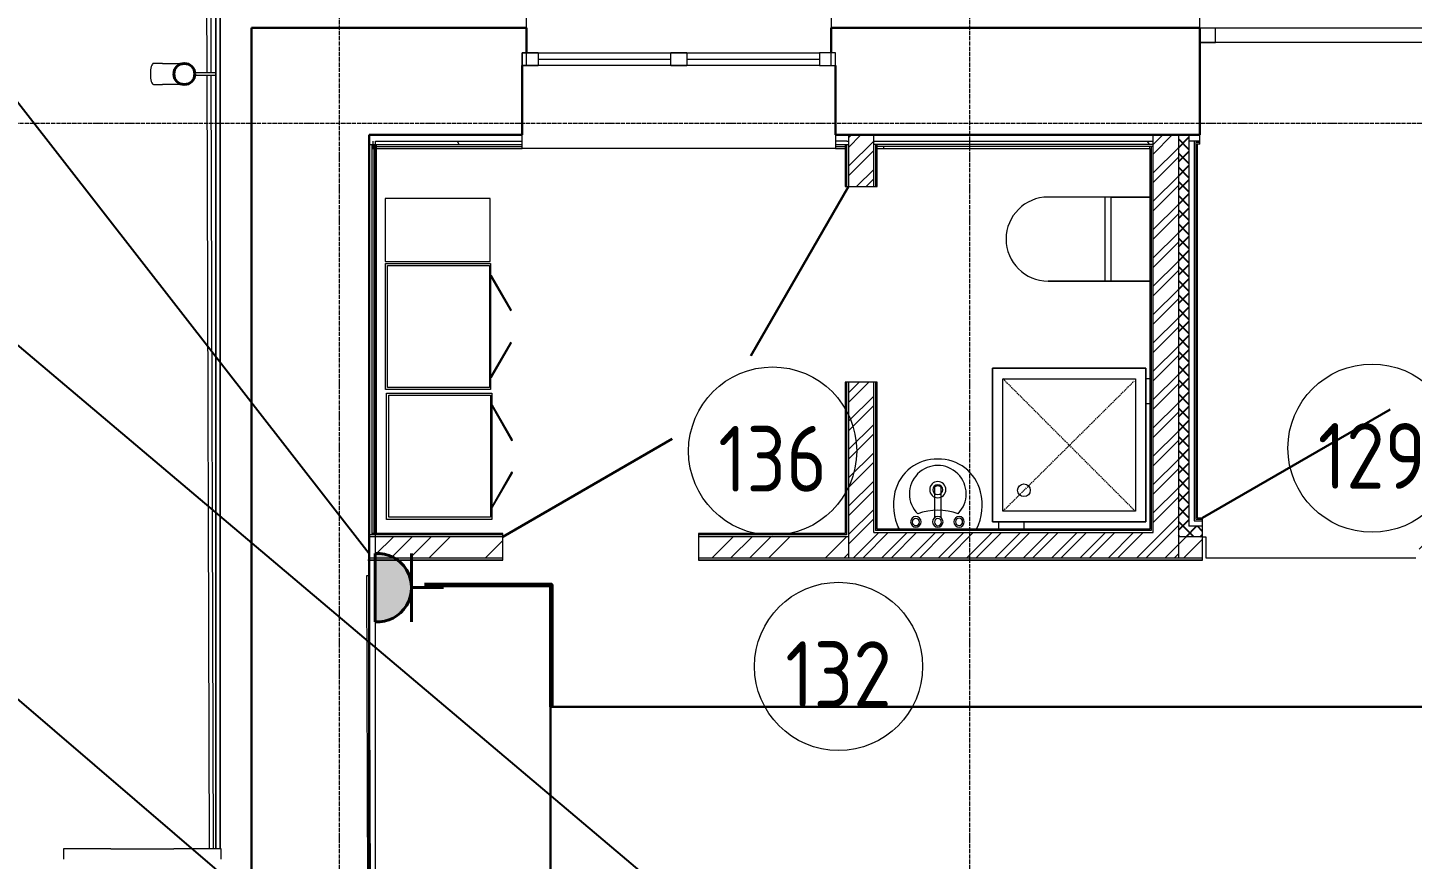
# Model space of a CAD drawing. Header units: millimetres. Extents: x -32 to 417638015, y -35 to 175284279.
# Drawn here: x 214061 to 220650, y 91313 to 95267 of the extents above; entities that cross this region are included whole.
import ezdxf
from ezdxf.enums import TextEntityAlignment as Align

# ---------------------------------------------------------------- set-up
doc = ezdxf.new("R2010")
doc.units = ezdxf.units.MM
doc.linetypes.add('ADSK_Линия сетки', pattern=[25, 20, -2.5, 0, -2.5])
doc.linetypes.add('HIDDEN', pattern=[9.525, 6.35, -3.175])
for name, color, linetype, lineweight in [('.', 7, 'Continuous', 40), ('_ Окна', 7, 'Continuous', 9), ('_ЭМ_гофра', 5, 'Continuous', 60), ('_ЭМ_ТХ_пищеблок', 7, 'Continuous', 30), ('Аннотация', 7, 'Continuous', 18), ('Атрибут', 7, 'Continuous', 5), ('Двери', 7, 'Continuous', 9), ('Обобщенные модели', 7, 'Continuous', 18), ('Оборудование', 7, 'Continuous', 18), ('Оборудование пищеблок', 250, 'Continuous', 5), ('Окна', 7, 'Continuous', 9), ('Оси', 253, 'Continuous', 9), ('Перекрытие', 7, 'Continuous', 18), ('Сантехника', 7, 'Continuous', 18), ('Стены внутренние', 7, 'Continuous', 18), ('Стены наружные', 7, 'Continuous', 18), ('Стены несущие', 7, 'Continuous', 30), ('Стены отделка', 7, 'Continuous', 30), ('Стены штриховка', 7, 'Continuous', 9), ('ШТРИХОВКА', 252, 'Continuous', 15), ('ЭМ', 5, 'Continuous', 40), ('ЭМ_Лоток 1_2', 162, 'Continuous', 30), ('ЭО', 94, 'Continuous', 30)]:
    doc.layers.add(name, color=color, linetype=linetype, lineweight=lineweight)
for name, color, linetype in [('PDF __ЭМ_Надписи', 7, 'Continuous'), ('Тонкая', 7, 'Continuous'), ('ЭОМ_Лотки рабочие', 5, 'Continuous')]:
    doc.layers.add(name, color=color, linetype=linetype)
doc.layers.add('Линии', color=7, linetype='Continuous', lineweight=9, true_color=0x00a600)
doc.styles.add('GOST Common', font='GOST_Common.ttf', dxfattribs={"width": 0.9, "height": 350})
doc.styles.add('ISOCPEUR', font='isocpeur.ttf', dxfattribs={"width": 0.85, "height": 275})
doc.linetypes.add('Cable in the tray', pattern='A,5,[130,ltypeshp.shx,S=1,R=0,X=0,Y=0],1.5,[130,ltypeshp.shx,S=1.5,R=90,X=0,Y=-1],1,[130,ltypeshp.shx,S=1,R=0,X=0.5,Y=0],5', length=12.5)
pattern_1 = [(0, (557.2, 188.9), (406.4, 101.6), [33.528, -271.272, 33.528, -271.272, -1625.6]), (0, (557.2, 188.9), (406.4, 101.6), [-609.6, 33.528, -576.072, 33.528, -271.272, -711.2]), (0, (557.2, 188.9), (406.4, 101.6), [-1524, 33.528, -169.672, 33.528, -474.472]), (120, (709.6, 239.7), (-291.18818, 301.15272), [33.528, -271.272, 33.528, -271.272, -1625.6]), (120, (709.6, 239.7), (-291.18818, 301.15272), [-609.6, 33.528, -576.072, 33.528, -271.272, -711.2]), (120, (709.6, 239.7), (-291.18818, 301.15272), [-1524, 33.528, -169.672, 33.528, -474.472]), (240, (760.4, 442.9), (-115.21182, -402.75272), [33.528, -271.272, 33.528, -271.272, -1625.6]), (240, (760.4, 442.9), (-115.21182, -402.75272), [-609.6, 33.528, -576.072, 33.528, -271.272, -711.2]), (240, (760.4, 442.9), (-115.21182, -402.75272), [-1524, 33.528, -169.672, 33.528, -474.472])]

# ---------------------------------------------------------------- blocks, each defined once
blk = doc.blocks.new('_ЭМ_ТХ_Пищеблок')
at = {"layer": 'Оборудование', "color": 8}
for p, q in [((52568.3, 44842.3), (52568.3, 44542.3)), ((53068.3, 44842.3), (52568.3, 44842.3)), ((53068.3, 44542.3), (53068.3, 44842.3)), ((52568.3, 44542.3), (53068.3, 44542.3))]:
    blk.add_line(p, q, dxfattribs=at)
at = {"layer": 'Оборудование пищеблок', "color": 8}
for p, q in [((53069.4, 44233.2), (53064.4, 44233.2)), ((53074.9, 43616.2), (53069.9, 43616.2))]:
    blk.add_line(p, q, dxfattribs=at)
for points in [[(52569.4, 44533.2), (53069.4, 44533.2), (53069.4, 43933.2), (52569.4, 43933.2)], [(52579.4, 44523.2), (53064.4, 44523.2), (53064.4, 43943.2), (52579.4, 43943.2)], [(53073.8, 44475.7), (53069.4, 44473.2), (53164.4, 44308.6), (53168.7, 44311.1)], [(53168.7, 44155.2), (53164.4, 44157.7), (53069.4, 43993.2), (53073.7, 43990.7)], [(52574.9, 43916.3), (53074.9, 43916.2), (53074.9, 43316.2), (52574.9, 43316.3)], [(52584.9, 43906.3), (53069.9, 43906.2), (53069.9, 43326.2), (52584.9, 43326.3)], [(53079.3, 43858.7), (53074.9, 43856.2), (53169.9, 43691.7), (53174.2, 43694.2)], [(53174.2, 43538.3), (53169.9, 43540.8), (53074.9, 43376.2), (53079.2, 43373.7)]]:
    blk.add_lwpolyline(points, close=True, dxfattribs=at)
at = {"layer": 'Атрибут', "color": 8, "style": 'ISOCPEUR', "width": 0.85}
blk.add_attdef('№_ПОЗИЦИИ', text='', height=150, rotation=90, dxfattribs=at).set_placement((58331.7, 39155.2), align=Align.MIDDLE_CENTER)
blk = doc.blocks.new('ТХ пищеблок....')
at = {"layer": 'Оборудование', "color": 8}
for p, q in [((-97, 29510.1), (-97, 29210.1)), ((403, 29510.1), (-97, 29510.1)), ((403, 29210.1), (403, 29510.1)), ((-97, 29210.1), (403, 29210.1))]:
    blk.add_line(p, q, dxfattribs=at)
at = {"layer": 'Оборудование пищеблок', "color": 8}
for p, q in [((404.1, 28901), (399.1, 28901)), ((409.6, 28284.1), (404.6, 28284.1))]:
    blk.add_line(p, q, dxfattribs=at)
for points in [[(-95.9, 29201.1), (404.1, 29201), (404.1, 28601), (-95.9, 28601.1)], [(-85.9, 29191.1), (399.1, 29191), (399.1, 28611), (-85.9, 28611.1)], [(408.5, 29143.5), (404.1, 29141), (499.1, 28976.5), (503.4, 28979)], [(503.4, 28823.1), (499.1, 28825.6), (404.1, 28661), (408.4, 28658.5)], [(-90.4, 28584.1), (409.6, 28584.1), (409.6, 27984.1), (-90.4, 27984.1)], [(-80.4, 28574.1), (404.6, 28574.1), (404.6, 27994.1), (-80.4, 27994.1)], [(414, 28526.6), (409.6, 28524.1), (504.6, 28359.5), (509, 28362)], [(508.9, 28206.1), (504.6, 28208.6), (409.6, 28044.1), (413.9, 28041.6)]]:
    blk.add_lwpolyline(points, close=True, dxfattribs=at)
blk = doc.blocks.new('1 этаж')
at = {"layer": 'Стены внутренние', "lineweight": 9}
h = blk.add_hatch(dxfattribs=at)
h.set_pattern_fill('FP_12', color=8, style=0, pattern_type=2)
h.set_pattern_definition(pattern_1)
h.paths.add_polyline_path([(48768.187, 43132.707), (48821.386, 43132.707), (48820.336, 43147.707), (48767.187, 43147.707), (48767.187, 43132.707)])
h.paths.add_polyline_path([(46579.055, 43132.707), (47277.187, 43132.707), (47277.187, 43147.707), (46579.055, 43147.707)])
h = blk.add_hatch(dxfattribs=at)
h.set_pattern_fill('FP_12', color=8, style=0, pattern_type=2)
h.set_pattern_definition(pattern_1)
h.paths.add_polyline_path([(50229.549, 43132.707), (50270.336, 43132.707), (50270.336, 43147.707), (48988.336, 43147.707), (48988.336, 43132.707), (50175.096, 43132.707)])
at = {"layer": 'Стены штриховка'}
h = blk.add_hatch(dxfattribs=at)
h.set_pattern_fill('ANSI34', color=8, scale=20)
h.set_pattern_definition([(45, (-31496.66, 188.9), (-269.4077, 269.4077), []), (45, (-31406.86, 188.9), (-269.4077, 269.4077), []), (45, (-31317.06, 188.9), (-269.4077, 269.4077), []), (45, (-31227.26, 188.9), (-269.4077, 269.4077), [])])
h.paths.add_polyline_path([(50514.336, 41167.707), (50514.336, 41267.707), (50399.336, 41267.707), (50399.336, 41167.707)])
h.paths.add_polyline_path([(46579.055, 41267.707), (46579.055, 41167.707), (47185.157, 41167.707), (47185.157, 41267.707)])
h.paths.add_polyline_path([(48829.336, 41167.707), (48829.336, 41267.707), (48115.157, 41267.707), (48115.157, 41167.707)])
h.paths.add_polyline_path([(51855.157, 41167.707), (51855.157, 41267.707), (51779.336, 41267.707), (51779.336, 43177.707), (51679.336, 43177.707), (51679.336, 41267.707), (51544.336, 41267.707), (51544.336, 41167.707)])
h = blk.add_hatch(dxfattribs=at)
h.set_pattern_fill('ANSI32', color=8, scale=10)
h.set_pattern_definition([(45, (-31496.66, 188.9), (-67.35192, 67.35192), []), (45, (-31451.76, 188.9), (-67.35192, 67.35192), [])])
h.paths.add_polyline_path([(48949.336, 42002.707), (48829.336, 42002.707), (48829.336, 41167.707), (50399.336, 41167.707), (50399.336, 43177.707), (50279.336, 43177.707), (50279.336, 41287.707), (48949.336, 41287.707)])
h.paths.add_polyline_path([(48949.336, 43177.707), (48829.336, 43177.707), (48829.336, 42932.707), (48949.336, 42932.707)], flags=17)
at = {"layer": 'Тонкая', "transparency": 33554687}
h = blk.add_hatch(dxfattribs=at)
h.set_pattern_fill('ANSI37', color=8, scale=15, angle=90)
h.set_pattern_definition([(135, (-31496.663, 188.9), (-33.67596, -33.67596), []), (225, (-31496.663, 188.9), (33.67596, -33.67596), [])])
h.paths.add_polyline_path([(50399.336, 43177.707), (50449.336, 43177.707), (50449.336, 41317.707), (50514.336, 41317.707), (50514.336, 41267.707), (50399.336, 41267.707)])
at = {"layer": '_ Окна', "color": 8, "lineweight": 18}
for p, q in [((47277.187, 43507.707), (47277.187, 43567.707)), ((47277.187, 43567.707), (47353.187, 43567.707)), ((47353.187, 43567.707), (47353.187, 43507.707)), ((47984.187, 43507.707), (47984.187, 43567.707)), ((47984.187, 43567.707), (48060.187, 43567.707)), ((48060.187, 43567.707), (48060.187, 43507.707)), ((48691.187, 43567.707), (48691.187, 43507.707)), ((48767.187, 43567.707), (48691.187, 43567.707)), ((48767.187, 43507.707), (48767.187, 43567.707)), ((47353.187, 43507.707), (47277.187, 43507.707)), ((48060.187, 43507.707), (47984.187, 43507.707)), ((48691.187, 43507.707), (48767.187, 43507.707))]:
    blk.add_line(p, q, dxfattribs=at)
at = {"layer": '_ Окна', "color": 8}
for p, q in [((47297.187, 43507.707), (47297.187, 43567.707)), ((48747.187, 43507.707), (48747.187, 43567.707)), ((47353.187, 43537.707), (47984.187, 43537.707)), ((48060.187, 43537.707), (48691.187, 43537.707))]:
    blk.add_line(p, q, dxfattribs=at)
at = {"layer": 'Двери', "color": 8}
for p, q in [((50576.187, 43617.707), (50576.187, 43687.707)), ((50501.187, 43617.707), (50576.187, 43617.707))]:
    blk.add_line(p, q, dxfattribs=at)
at = {"layer": 'Двери', "color": 8, "lineweight": 30}
for p, q in [((48829.336, 42932.707), (48364.336, 42127.303)), ((50514.336, 41357.707), (51406.342, 41872.707)), ((47185.157, 41267.707), (47990.561, 41732.707))]:
    blk.add_line(p, q, dxfattribs=at)
at = {"layer": 'Линии', "color": 8}
for centre in [(48468.416, 41674.898), (51320.533, 41688.677), (48782.287, 40650.957)]:
    blk.add_circle(centre, 400, dxfattribs=at)
at = {"layer": 'Обобщенные модели', "color": 8}
for p, q in [((45565.407, 43517.761), (45522.903, 43517.761)), ((45819.055, 43472.761), (45719.913, 43472.761)), ((45719.913, 43462.761), (45819.055, 43462.761)), ((45522.903, 43417.761), (45565.407, 43417.761))]:
    blk.add_line(p, q, dxfattribs=at)
at = {"layer": 'Обобщенные модели', "color": 8, "flags": 128}
for points in [[(45565.407, 43517.761), (45571.075, 43517.761), (45576.659, 43517.761), (45582.152, 43517.761), (45587.543, 43517.761), (45592.825, 43517.761), (45597.989, 43517.761), (45603.026, 43517.761), (45607.93, 43517.761), (45612.691, 43517.761), (45617.302, 43517.761), (45621.756, 43517.761), (45626.046, 43517.761), (45630.164, 43517.761), (45634.105, 43517.761), (45637.862, 43517.761), (45641.429, 43517.761), (45644.8, 43517.761), (45647.969, 43517.761), (45650.933, 43517.761), (45653.686, 43517.761), (45656.038, 43517.761)], [(45656.038, 43417.761), (45654.767, 43417.761), (45652.104, 43417.761), (45649.227, 43417.761), (45646.143, 43417.761), (45642.855, 43417.761), (45639.369, 43417.761), (45635.69, 43417.761), (45631.825, 43417.761), (45627.78, 43417.761), (45623.561, 43417.761), (45619.174, 43417.761), (45614.627, 43417.761), (45609.928, 43417.761), (45605.083, 43417.761), (45600.1, 43417.761), (45594.988, 43417.761), (45589.754, 43417.761), (45584.407, 43417.761), (45578.955, 43417.761), (45573.408, 43417.761), (45567.774, 43417.761), (45565.407, 43417.761)]]:
    blk.add_lwpolyline(points, dxfattribs=at)
at = {"layer": 'Обобщенные модели', "color": 8}
for start, end in [(0, 180), (180, 0)]:
    blk.add_arc((45669.055, 43467.761), 52, start, end, dxfattribs=at)
at = {"layer": 'Обобщенные модели', "color": 8, "lineweight": 40}
for start, end in [(0, 180), (180, 0)]:
    blk.add_arc((45669.055, 43467.761), 50, start, end, dxfattribs=at)
at = {"layer": 'Обобщенные модели', "color": 8}
for start_param, end_param in [(3.14159265, 4.71238898), (4.71238898, 6.28318531)]:
    blk.add_ellipse((45522.903, 43467.761), major_axis=(0, -50), ratio=0.30901699, start_param=start_param, end_param=end_param, dxfattribs=at)
at = {"layer": 'Оборудование', "color": 8}
for p, q in [((45094.055, 39783.902), (45094.055, 39733.902)), ((45319.055, 39783.902), (45094.055, 39783.902)), ((45319.055, 39783.902), (45619.055, 39783.902)), ((45844.055, 39783.902), (45619.055, 39783.902)), ((45844.055, 39733.902), (45844.055, 39783.902))]:
    blk.add_line(p, q, dxfattribs=at)
at = {"layer": 'Окна', "color": 8}
for p, q in [((47277.187, 43567.707), (47277.187, 43507.707)), ((47353.187, 43567.707), (47277.187, 43567.707)), ((47353.187, 43567.707), (47984.187, 43567.707)), ((48060.187, 43567.707), (47984.187, 43567.707)), ((48060.187, 43567.707), (48691.187, 43567.707)), ((48767.187, 43567.707), (48691.187, 43567.707)), ((48767.187, 43507.707), (48767.187, 43567.707)), ((47277.187, 43507.707), (47353.187, 43507.707)), ((47984.187, 43507.707), (47353.187, 43507.707)), ((47984.187, 43507.707), (48060.187, 43507.707)), ((48691.187, 43507.707), (48060.187, 43507.707)), ((48691.187, 43507.707), (48767.187, 43507.707))]:
    blk.add_line(p, q, dxfattribs=at)
at = {"layer": 'Оси', "color": 8, "linetype": 'ADSK_Линия сетки'}
for p, q in [((46406.766, -4162.595), (46406.766, 44411.9)), ((49406.766, -4162.595), (49406.766, 44411.9)), ((-9557.528, 43233.902), (56672.201, 43233.902))]:
    blk.add_line(p, q, dxfattribs=at)
at = {"layer": 'Перекрытие', "color": 8}
for p, q in [((50501.187, 43687.707), (51641.187, 43687.707)), ((51641.187, 43617.707), (50501.187, 43617.707)), ((50514.336, 41267.707), (50529.336, 41267.707)), ((50529.336, 41267.707), (50529.336, 41167.707)), ((50529.336, 41167.707), (51529.336, 41167.707))]:
    blk.add_line(p, q, dxfattribs=at)
at = {"layer": 'Сантехника', "color": 8}
for p, q in [((50263.436, 42882.707), (49779.336, 42882.707)), ((50079.336, 42882.707), (49779.336, 42882.707)), ((50049.336, 42882.707), (50049.336, 42482.707)), ((50079.336, 42482.707), (50079.336, 42882.707)), ((50079.336, 42882.707), (50263.436, 42882.707)), ((49779.336, 42482.707), (50263.436, 42482.707)), ((50079.336, 42482.707), (49779.336, 42482.707)), ((50263.436, 42482.707), (50079.336, 42482.707)), ((50244.336, 42068.607), (49514.336, 42068.607)), ((49514.336, 42068.607), (49514.336, 41338.607)), ((49514.336, 42068.607), (50244.336, 42068.607)), ((49514.336, 41338.607), (49514.336, 42068.607)), ((50244.336, 41338.607), (50244.336, 42068.607)), ((50244.336, 42068.607), (50244.336, 41338.607)), ((49564.336, 42018.607), (50194.336, 42018.607)), ((49564.336, 41388.607), (49564.336, 42018.607)), ((50194.336, 42018.607), (50194.336, 41388.607)), ((49239.336, 41502.598), (49239.336, 41358.395)), ((49269.336, 41502.598), (49269.336, 41358.395)), ((50194.336, 41388.607), (49564.336, 41388.607)), ((49514.336, 41338.607), (50244.336, 41338.607)), ((50244.336, 41338.607), (49514.336, 41338.607))]:
    blk.add_line(p, q, dxfattribs=at)
at = {"layer": 'Сантехника', "color": 8, "linetype": 'HIDDEN', "lineweight": 9}
for p, q in [((50194.336, 41388.607), (49564.336, 42018.607)), ((49564.336, 41388.607), (50188.991, 42007.862))]:
    blk.add_line(p, q, dxfattribs=at)
at = {"layer": 'Сантехника', "color": 8}
blk.add_circle((49664.336, 41488.607), 30, dxfattribs=at)
for centre, radius, start, end in [((49779.336, 42682.707), 200, 90, 270), ((49779.336, 42682.707), 200, 90, 270), ((49248.455, 41432.831), 203.526, 88.3442198, 166.3649452), ((49248.455, 41432.831), 203.526, 88.3442198, 166.3649452), ((49254.336, 41471.275), 135, 315.4629123, 225.0556058), ((49260.217, 41432.831), 203.526, 13.6350548, 91.6557802), ((49260.217, 41432.831), 203.526, 13.6350548, 91.6557802), ((49254.336, 41491.275), 38.576, 0, 180), ((49254.336, 41491.275), 23.492, 0, 180), ((49307.66, 41418.469), 264.447, 166.3649452, 205.8518204), ((49307.66, 41418.469), 264.447, 166.3649452, 205.898492), ((49254.336, 41491.275), 38.576, 180, 0), ((49254.336, 41491.275), 23.492, 180, 0), ((49201.012, 41418.469), 264.447, 334.101508, 13.6350548), ((49201.012, 41418.469), 264.447, 334.1481796, 13.6350548), ((49255.892, 41127.384), 266.583, 69.1986398, 111.3198783), ((49150.021, 41338.395), 25, 0, 180), ((49150.021, 41338.395), 25, 180, 0), ((49150.021, 41337.378), 17.002, 0, 180), ((49150.021, 41337.378), 17.002, 180, 0), ((49254.336, 41338.395), 25, 0, 180), ((49254.336, 41338.395), 25, 180, 0), ((49255.1, 41336.951), 16.806, 90, 270), ((49255.1, 41336.951), 16.806, 270, 90), ((49355.601, 41338.395), 25, 0, 180), ((49355.601, 41338.395), 25, 180, 0), ((49355.601, 41338.395), 17.003, 0, 180), ((49355.601, 41338.395), 17.003, 180, 0)]:
    blk.add_arc(centre, radius, start, end, dxfattribs=at)
blk.add_ellipse((49254.336, 41502.598), major_axis=(15, 0), ratio=0.42852507, start_param=0, end_param=3.14159265, dxfattribs=at)
at = {"layer": 'Стены внутренние', "color": 8}
for p, q in [((48767.187, 43112.707), (47277.187, 43112.707)), ((50244.336, 42019.507), (50263.436, 42019.507)), ((50263.436, 41899.507), (50244.336, 41899.507)), ((49544.336, 41303.607), (49544.336, 41338.607)), ((49664.336, 41338.607), (49664.336, 41303.607))]:
    blk.add_line(p, q, dxfattribs=at)
at = {"layer": 'Стены наружные', "color": 8}
for p, q in [((45777.105, 43472.384), (45775.819, 43887.707)), ((45797.105, 43472.591), (45795.881, 43867.707)), ((45788.528, 39783.902), (45777.134, 43463.139)), ((45808.528, 39783.902), (45797.135, 43462.932))]:
    blk.add_line(p, q, dxfattribs=at)
at = {"layer": 'Стены несущие', "color": 8}
for p, q in [((47297.187, 43687.707), (45989.055, 43687.707)), ((45989.055, 35787.714), (45989.055, 43687.707)), ((47297.187, 43567.707), (47297.187, 43687.707)), ((48747.187, 43687.707), (48747.187, 43567.707)), ((48747.187, 43687.707), (50501.187, 43687.707)), ((50501.187, 43177.707), (50501.187, 43687.707)), ((47277.187, 43177.707), (47277.187, 43507.707)), ((48767.187, 43507.707), (48767.187, 43177.707)), ((46549.055, 43177.707), (47277.187, 43177.707)), ((46549.055, 43177.707), (46549.055, 37288.425)), ((48767.187, 43177.707), (50501.187, 43177.707))]:
    blk.add_line(p, q, dxfattribs=at)
at = {"layer": 'Стены отделка', "color": 8, "lineweight": 9}
for p, q in [((45818.055, 43857.707), (45818.055, 39783.902)), ((45819.055, 43857.707), (45819.055, 39783.902)), ((47297.187, 43687.707), (47297.187, 43857.707)), ((48747.187, 43857.707), (48747.187, 43687.707)), ((50501.187, 43687.707), (50501.187, 43857.707)), ((47277.187, 43112.707), (47277.187, 43177.707)), ((48767.187, 43177.707), (48767.187, 43112.707)), ((50279.336, 41287.707), (50279.336, 43177.707)), ((50399.336, 43177.707), (50399.336, 41167.707)), ((50449.336, 43177.707), (50449.336, 41317.707)), ((50501.187, 43134.707), (50501.187, 43177.707)), ((46583.644, 43130.153), (46549.055, 43130.153)), ((46566.144, 43147.707), (46566.144, 43112.707)), ((46566.144, 43112.707), (47277.187, 43112.707)), ((46579.055, 37307.921), (46579.055, 43147.707)), ((46583.644, 41283.607), (46583.644, 43130.153)), ((48768.187, 43147.707), (48767.187, 43147.707)), ((48767.187, 43112.707), (48813.436, 43112.707)), ((48813.436, 43132.707), (48813.436, 42932.707)), ((48821.386, 43147.707), (48829.336, 43147.707)), ((48949.336, 43147.707), (50279.336, 43147.707)), ((48965.236, 42932.707), (48965.236, 43132.707)), ((48965.236, 43112.707), (50263.436, 43112.707)), ((50263.436, 43112.707), (50263.436, 41303.607)), ((48813.436, 42932.707), (48965.236, 42932.707)), ((48965.236, 42002.707), (48813.436, 42002.707)), ((48813.436, 42002.707), (48813.436, 41283.607)), ((48965.236, 41303.607), (48965.236, 42002.707)), ((50514.336, 41155.707), (50514.336, 41357.707)), ((47185.157, 41283.607), (46563.644, 41283.607)), ((47185.157, 41155.707), (47185.157, 41283.607)), ((48115.157, 41283.607), (48115.157, 41155.707)), ((48813.436, 41283.607), (48115.157, 41283.607)), ((48949.336, 41287.707), (50279.336, 41287.707)), ((50263.436, 41303.607), (48965.236, 41303.607)), ((46542.556, 41155.707), (47185.157, 41155.707)), ((48115.157, 41155.707), (50514.336, 41155.707)), ((46548.556, 41081.726), (46536.556, 41081.688)), ((46536.556, 41081.688), (46548.197, 37322.735)), ((46549.055, 40920.606), (46548.556, 41081.726))]:
    blk.add_line(p, q, dxfattribs=at)
for points in [[(50474.336, 43147.707), (50474.336, 41342.707), (50514.336, 41342.707)], [(50482.336, 43141.707), (50482.336, 41350.707), (50514.336, 41350.707)], [(50489.336, 43134.707), (50489.336, 41357.707), (50514.336, 41357.707)]]:
    blk.add_lwpolyline(points, dxfattribs=at)
at = {"layer": 'Стены штриховка', "color": 8}
for p, q in [((45839.055, 39783.902), (45839.055, 43857.707)), ((45839.055, 43837.707), (45839.055, 39783.902)), ((48829.336, 43177.707), (48829.336, 42932.707)), ((48949.336, 42932.707), (48949.336, 43177.707)), ((46563.644, 41276.707), (46563.644, 43130.153)), ((46566.144, 43132.707), (47277.187, 43132.707)), ((46566.144, 43123.707), (47277.187, 43123.707)), ((46572.644, 41283.607), (46572.644, 43130.153)), ((46579.055, 43147.707), (47277.187, 43147.707)), ((48767.187, 43132.707), (48829.336, 43132.707)), ((48767.187, 43123.707), (48813.436, 43123.707)), ((48821.386, 43147.707), (48768.187, 43147.707)), ((48820.336, 43132.707), (48820.336, 42932.707)), ((50279.336, 43132.707), (48949.336, 43132.707)), ((48958.336, 43132.707), (48958.336, 42932.707)), ((50279.336, 43123.707), (48965.236, 43123.707)), ((48995.236, 43123.707), (48995.236, 43112.707)), ((50263.436, 43112.707), (50263.436, 43123.707)), ((50270.336, 43123.707), (50270.336, 41296.707)), ((50501.187, 43147.707), (50449.336, 43147.707)), ((50501.187, 43141.707), (50482.336, 43141.707)), ((50501.187, 43134.707), (50489.336, 43134.707)), ((48820.336, 42002.707), (48820.336, 41276.707)), ((48829.336, 42002.707), (48829.336, 41167.707)), ((48949.336, 41287.707), (48949.336, 42002.707)), ((48958.336, 42002.707), (48958.336, 41296.707)), ((50514.336, 41317.707), (50449.336, 41317.707)), ((47185.157, 41276.707), (46549.055, 41276.707)), ((47185.157, 41267.707), (46549.055, 41267.707)), ((48820.336, 41276.707), (48115.157, 41276.707)), ((48829.336, 41267.707), (48115.157, 41267.707)), ((50270.336, 41296.707), (48958.336, 41296.707)), ((50514.336, 41267.707), (50399.336, 41267.707)), ((46542.556, 41157.707), (47185.157, 41157.707)), ((46549.055, 41167.707), (47185.157, 41167.707)), ((48115.157, 41167.707), (50514.336, 41167.707)), ((48115.157, 41157.707), (50514.336, 41157.707)), ((46558.197, 37322.766), (46546.556, 41081.719)), ((46549.055, 40920.606), (46560.197, 37322.772))]:
    blk.add_line(p, q, dxfattribs=at)
at = {"layer": 'ЭОМ_Лотки рабочие'}
blk.add_blockref('ТХ пищеблок....', (46722.058, 13366.044), dxfattribs=at)
at = {"layer": 'Аннотация', "color": 8, "lineweight": 9, "char_height": 312.5, "width": 520.21112, "attachment_point": 5, "line_spacing_factor": 1.022766, "style": 'GOST Common'}
for s, insert in [('136', (48468.416, 41637.95)), ('129', (51320.533, 41651.729)), ('132', (48782.287, 40614.009))]:
    blk.add_mtext(s, dxfattribs=dict(at, insert=insert))
blk = doc.blocks.new('Розетка IP54')
at = {"layer": '.'}
h = blk.add_hatch(color=5, dxfattribs=at)
h.dxf.hatch_style = 1
h.paths.add_polyline_path([(551667.1, -101006.5), (551667.1, -101180), (551829.8, -101180, 0.433155)])
h.paths.add_polyline_path([(551667.1, -101006.5, 0.433155), (551504.3, -101180), (551667.1, -101180)])
at = {"layer": 'ЭМ', "color": 5}
for p, q in [((551667.1, -101006.5), (551667.1, -100854.1)), ((551504.3, -101006.5), (551829.8, -101006.5)), ((551504.3, -101180), (551829.8, -101180))]:
    blk.add_line(p, q, dxfattribs=at)
blk.add_arc((551667.1, -101169.6), 163.1, 356.31959, 183.68041, dxfattribs=at)

msp = doc.modelspace()

# ---------------------------------------------------------------- linework, layer by layer
at = {"layer": '_ЭМ_гофра', "linetype": 'ByBlock'}
msp.add_lwpolyline([(215949.8, 92617.8), (216551.8, 92617.8), (216551.8, 92037.8)], dxfattribs=at)
at = {"layer": 'PDF __ЭМ_Надписи', "lineweight": 25}
for points in [[(215686.5, 92766.3), (212221.1, 97211.3), (210320.3, 97211.3)], [(220826.1, 88005.2), (213017.1, 94599.2), (209837.9, 94599.2)], [(220482.5, 86527), (212856.3, 93067.3), (209372.2, 93067.3)]]:
    msp.add_lwpolyline(points, dxfattribs=at)
at = {"layer": 'ЭМ_Лоток 1_2', "linetype": 'Cable in the tray', "ltscale": 50}
msp.add_lwpolyline([(217535.2, 87915.3), (216549.3, 87915.3), (216549.3, 92037.8), (222351.8, 92037.8)], dxfattribs=at)

# ---------------------------------------------------------------- block references
at = {"layer": '_ЭМ_ТХ_пищеблок', "lineweight": 50}
msp.add_blockref('_ЭМ_ТХ_Пищеблок', (163194.2, 49613.2), dxfattribs=at)
at = {"layer": 'ШТРИХОВКА'}
msp.add_blockref('1 этаж', (169137.4, 51579.3), dxfattribs=at)
at = {"layer": 'ЭО', "rotation": 270}
msp.add_blockref('Розетка IP54', (316894.1, 644271.9), dxfattribs=at)

doc.saveas('drawing.dxf')
